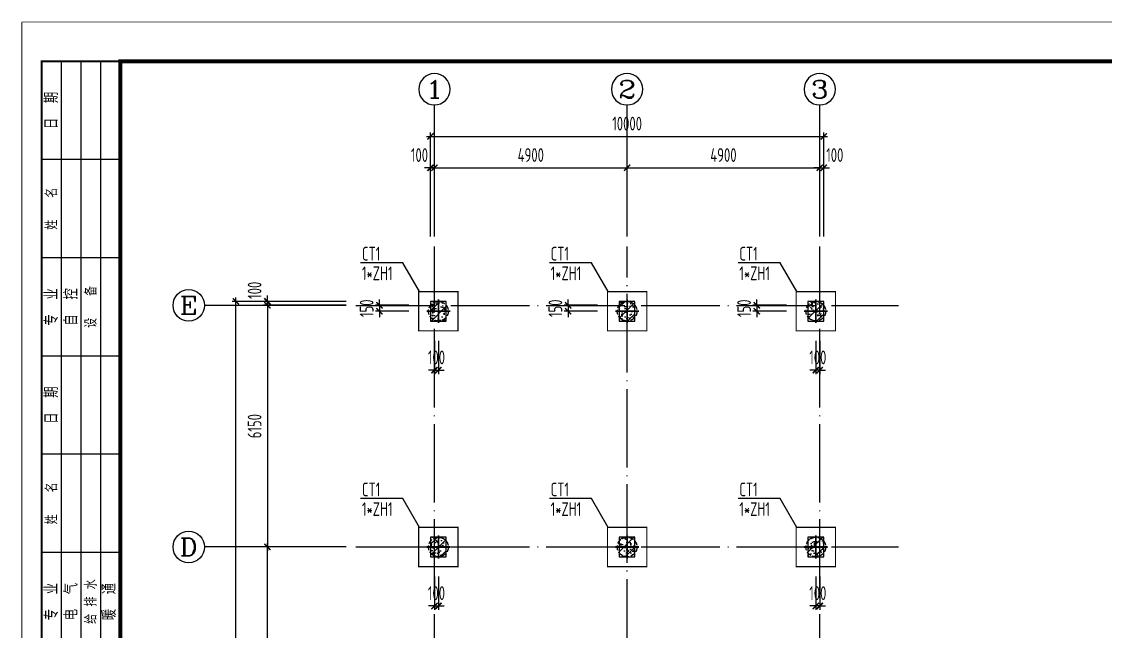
# Model space of a CAD drawing. Extents: x 287149 to 898857, y 100802 to 160212.
# Drawn here: x 517437 to 545001, y 127315 to 142832 of the extents above; entities that cross this region are included whole.
import ezdxf
from ezdxf.enums import TextEntityAlignment as Align

# ---------------------------------------------------------------- set-up
doc = ezdxf.new("R2010")
doc.units = 0
doc.header["$LTSCALE"] = 1000
doc.linetypes.add('DASH', pattern=[0.35, 0.25, -0.1])
doc.linetypes.add('DOTE', pattern=[2.42, 2, -0.2, 0.02, -0.2])
doc.layers.get('0').update_dxf_attribs({"linetype": 'CONTINUOUS'})
doc.layers.get('DEFPOINTS').update_dxf_attribs({"linetype": 'CONTINUOUS'})
for name, color, linetype in [('AXIS', 8, 'DOTE'), ('AXIS_DIM', 3, 'CONTINUOUS'), ('AXIS_TEXT', 3, 'CONTINUOUS'), ('COLU', 7, 'CONTINUOUS'), ('CT', 255, 'CONTINUOUS'), ('DIM', 3, 'CONTINUOUS'), ('DOTE', 8, 'DOTE'), ('FRAME', 3, 'CONTINUOUS'), ('TEXT', 7, 'CONTINUOUS'), ('ZJ', 1, 'CONTINUOUS'), ('填充', 8, 'CONTINUOUS'), ('柱涂实', 54, 'CONTINUOUS')]:
    doc.layers.add(name, color=color, linetype=linetype)
doc.styles.add('_AXIS', font='complex.shx', dxfattribs={"bigfont": 'gbcbig.shx'})
doc.styles.add('COMPLEX', font='COMPLEX')
doc.styles.add('DXFS', font='txt.shx', dxfattribs={"width": 0.7, "bigfont": 'dxfs.shx'})
doc.styles.add('TSSD_Dimension', font='tssdeng.shx', dxfattribs={"width": 0.7, "bigfont": 'hztxt.shx'})
doc.styles.add('TSSD_Rein', font='tssdeng.shx', dxfattribs={"width": 0.7, "bigfont": 'hztxt.shx'})
doc.dimstyles.new('TSSD_100_100', dxfattribs={"dimtxt": 350, "dimasz": 150, "dimexe": 100, "dimexo": 250, "dimgap": 150, "dimtad": 1, "dimdec": 0, "dimzin": 0, "dimdsep": 46, "dimtxsty": 'TSSD_Dimension', "dimblk": 'ARCHTICK', "dimcen": 0, "dimdle": 100, "dimclrd": 3, "dimclre": 3, "dimclrt": 7, "dimadec": 0, "dimazin": 0, "dimtfac": 1, "dimtdec": 0, "dimtix": 1, "dimtmove": 2, "dimatfit": 3, "dimfxl": 100, "dimtolj": 1, "dimtzin": 0, "dimarcsym": 0})
pattern_1 = [(50, (153600, 61897.5), (286.90407, -25.10085), [30, -330]), (355, (153600, 61897.5), (-55.50053, 300.87685), [24, -264]), (100.4514, (153623.9, 61895.4), (231.40375, 275.77582), [25.49608, -280.45684]), (46.1842, (153600, 61977.5), (426.89642, -66.2076), [45, -495]), (96.6356, (153635.57, 61972), (373.8651, 389.64715), [38.2441, -420.6852]), (351.1842, (153600, 61977.5), (373.8648, 389.64744), [36, -396]), (21, (153640, 61957.5), (238.76282, -161.04756), [30, -330]), (326, (153640, 61957.5), (97.32613, 290.06002), [24, -264]), (71.4514, (153659.9, 61944.08), (336.08905, 129.0122), [25.49608, -280.45684]), (37.5, (153600, 61897.5), (4.863942, 133.157542), [0, -260.8, 0, -268, 0, -265]), (7.5, (153600, 61897.5), (105.227815, 157.764685), [0, -152.8, 0, -254.8, 0, -101]), (327.5, (153510.8, 61897.5), (213.528974, -9.02195), [0, -100, 0, -312, 0, -414]), (317.5, (153470.8, 61897.5), (233.27447, 40.04199), [0, -130, 0, -207.2, 0, -294]), (45, (153600, 61897.5), (-141.42136, 141.42136), [])]
pattern_2 = [(50, (153500, 61897.5), (286.90407, -25.10085), [30, -330]), (355, (153500, 61897.5), (-55.50053, 300.87685), [24, -264]), (100.4514, (153523.9, 61895.4), (231.40375, 275.77582), [25.49608, -280.45684]), (46.1842, (153500, 61977.5), (426.89642, -66.2076), [45, -495]), (96.6356, (153535.57, 61972), (373.8651, 389.64715), [38.2441, -420.6852]), (351.1842, (153500, 61977.5), (373.8648, 389.64744), [36, -396]), (21, (153540, 61957.5), (238.76282, -161.04756), [30, -330]), (326, (153540, 61957.5), (97.32613, 290.06002), [24, -264]), (71.4514, (153559.9, 61944.08), (336.08905, 129.0122), [25.49608, -280.45684]), (37.5, (153500, 61897.5), (4.863942, 133.157542), [0, -260.8, 0, -268, 0, -265]), (7.5, (153500, 61897.5), (105.227815, 157.764685), [0, -152.8, 0, -254.8, 0, -101]), (327.5, (153410.8, 61897.5), (213.528974, -9.02195), [0, -100, 0, -312, 0, -414]), (317.5, (153370.8, 61897.5), (233.27447, 40.04199), [0, -130, 0, -207.2, 0, -294]), (45, (153500, 61897.5), (-141.42136, 141.42136), [])]

# ---------------------------------------------------------------- blocks, each defined once
blk = doc.blocks.new('_ARCHTICK')
at = {"color": 0}
blk.add_lwpolyline([(-0.53, -0.53, 0.25, 0.25, 0), (0.53, 0.53, 0.5, 0.5, 0)], format="xyseb", dxfattribs=at)
blk = doc.blocks.new('*D28')
at = {"layer": 'AXIS_DIM', "color": 3, "lineweight": -2}
for p, q in [((527937, 137362), (527937, 139212)), ((532837, 137362), (532837, 139212)), ((527837, 139112), (532937, 139112))]:
    blk.add_line(p, q, dxfattribs=at)
at = {"layer": 'DEFPOINTS', "color": 0}
for p in [(532837, 139112), (527937, 137112), (532837, 137112)]:
    blk.add_point(p, dxfattribs=at)
at = {"layer": 'AXIS_DIM', "color": 3, "lineweight": -2, "xscale": 150, "yscale": 150, "zscale": 150, "rotation": 180}
blk.add_blockref('_ARCHTICK', (527937, 139112), dxfattribs=at)
at = {"layer": 'AXIS_DIM', "color": 3, "lineweight": -2, "xscale": 150, "yscale": 150, "zscale": 150}
blk.add_blockref('_ARCHTICK', (532837, 139112), dxfattribs=at)
at = {"layer": 'AXIS_DIM', "color": 7, "insert": (530387, 139437), "char_height": 350, "attachment_point": 5, "style": 'TSSD_Dimension'}
blk.add_mtext('\\A1;4900', dxfattribs=at)
blk = doc.blocks.new('*D29')
at = {"layer": 'AXIS_DIM', "color": 3, "lineweight": -2}
for p, q in [((532837, 137362), (532837, 139212)), ((537737, 137362), (537737, 139212)), ((532737, 139112), (537837, 139112))]:
    blk.add_line(p, q, dxfattribs=at)
at = {"layer": 'DEFPOINTS', "color": 0}
for p in [(537737, 139112), (532837, 137112), (537737, 137112)]:
    blk.add_point(p, dxfattribs=at)
at = {"layer": 'AXIS_DIM', "color": 3, "lineweight": -2, "xscale": 150, "yscale": 150, "zscale": 150, "rotation": 180}
blk.add_blockref('_ARCHTICK', (532837, 139112), dxfattribs=at)
at = {"layer": 'AXIS_DIM', "color": 3, "lineweight": -2, "xscale": 150, "yscale": 150, "zscale": 150}
blk.add_blockref('_ARCHTICK', (537737, 139112), dxfattribs=at)
at = {"layer": 'AXIS_DIM', "color": 7, "insert": (535287, 139437), "char_height": 350, "attachment_point": 5, "style": 'TSSD_Dimension'}
blk.add_mtext('\\A1;4900', dxfattribs=at)
blk = doc.blocks.new('*D32')
at = {"layer": 'AXIS_DIM', "color": 3, "lineweight": -2}
for p, q in [((523687, 135712), (523687, 129362)), ((525687, 135612), (523587, 135612)), ((525687, 129462), (523587, 129462))]:
    blk.add_line(p, q, dxfattribs=at)
at = {"layer": 'DEFPOINTS', "color": 0}
for p in [(525937, 135612), (523687, 129462), (525937, 129462)]:
    blk.add_point(p, dxfattribs=at)
at = {"layer": 'AXIS_DIM', "color": 3, "lineweight": -2, "xscale": 150, "yscale": 150, "zscale": 150}
for p, rotation in [((523687, 135612), 90), ((523687, 129462), 270)]:
    blk.add_blockref('_ARCHTICK', p, dxfattribs=dict(at, rotation=rotation))
at = {"layer": 'AXIS_DIM', "color": 7, "insert": (523362, 132537), "char_height": 350, "attachment_point": 5, "rotation": 90, "style": 'TSSD_Dimension'}
blk.add_mtext('\\A1;6150', dxfattribs=at)
blk = doc.blocks.new('*D33')
at = {"layer": 'AXIS_DIM', "color": 3, "lineweight": -2}
for p, q in [((527737, 139912), (537937, 139912)), ((527837, 137362), (527837, 140012)), ((537837, 137362), (537837, 140012))]:
    blk.add_line(p, q, dxfattribs=at)
at = {"layer": 'DEFPOINTS', "color": 0}
for p in [(537837, 139912), (527837, 137112), (537837, 137112)]:
    blk.add_point(p, dxfattribs=at)
at = {"layer": 'AXIS_DIM', "color": 3, "lineweight": -2, "xscale": 150, "yscale": 150, "zscale": 150, "rotation": 180}
blk.add_blockref('_ARCHTICK', (527837, 139912), dxfattribs=at)
at = {"layer": 'AXIS_DIM', "color": 3, "lineweight": -2, "xscale": 150, "yscale": 150, "zscale": 150}
blk.add_blockref('_ARCHTICK', (537837, 139912), dxfattribs=at)
at = {"layer": 'AXIS_DIM', "color": 7, "insert": (532837, 140237), "char_height": 350, "attachment_point": 5, "style": 'TSSD_Dimension'}
blk.add_mtext('\\A1;10000', dxfattribs=at)
blk = doc.blocks.new('*D34')
at = {"layer": 'AXIS_DIM', "color": 3, "lineweight": -2}
for p, q in [((525687, 135712), (522787, 135712)), ((522887, 110612), (522887, 135812)), ((525687, 110712), (522787, 110712))]:
    blk.add_line(p, q, dxfattribs=at)
at = {"layer": 'DEFPOINTS', "color": 0}
for p in [(522887, 135712), (525937, 135712), (525937, 110712)]:
    blk.add_point(p, dxfattribs=at)
at = {"layer": 'AXIS_DIM', "color": 3, "lineweight": -2, "xscale": 150, "yscale": 150, "zscale": 150}
for p, rotation in [((522887, 135712), 90), ((522887, 110712), 270)]:
    blk.add_blockref('_ARCHTICK', p, dxfattribs=dict(at, rotation=rotation))
at = {"layer": 'AXIS_DIM', "color": 7, "insert": (522562, 123212), "char_height": 350, "attachment_point": 5, "rotation": 90, "style": 'TSSD_Dimension'}
blk.add_mtext('\\A1;25000', dxfattribs=at)
blk = doc.blocks.new('*D36')
at = {"layer": 'AXIS_DIM', "color": 3, "lineweight": -2}
for p, q in [((525687, 135712), (523587, 135712)), ((523687, 135712), (523687, 135862)), ((523687, 135612), (523687, 135712)), ((525687, 135612), (523587, 135612)), ((523687, 135612), (523687, 135462))]:
    blk.add_line(p, q, dxfattribs=at)
at = {"layer": 'DEFPOINTS', "color": 0}
for p in [(523687, 135712), (525937, 135712), (525937, 135612)]:
    blk.add_point(p, dxfattribs=at)
at = {"layer": 'AXIS_DIM', "color": 3, "lineweight": -2, "xscale": 150, "yscale": 150, "zscale": 150}
for p, rotation in [((523687, 135712), 270), ((523687, 135612), 90)]:
    blk.add_blockref('_ARCHTICK', p, dxfattribs=dict(at, rotation=rotation))
at = {"layer": 'AXIS_DIM', "color": 7, "insert": (523362, 135994), "char_height": 350, "attachment_point": 5, "rotation": 90, "style": 'TSSD_Dimension'}
blk.add_mtext('\\A1;100', dxfattribs=at)
blk = doc.blocks.new('*D37')
at = {"layer": 'AXIS_DIM', "color": 3, "lineweight": -2}
for p, q in [((537737, 137362), (537737, 139212)), ((537837, 137362), (537837, 139212)), ((537737, 139112), (537587, 139112)), ((537737, 139112), (537837, 139112)), ((537837, 139112), (537987, 139112))]:
    blk.add_line(p, q, dxfattribs=at)
at = {"layer": 'DEFPOINTS', "color": 0}
for p in [(537837, 139112), (537737, 137112), (537837, 137112)]:
    blk.add_point(p, dxfattribs=at)
at = {"layer": 'AXIS_DIM', "color": 3, "lineweight": -2, "xscale": 150, "yscale": 150, "zscale": 150}
blk.add_blockref('_ARCHTICK', (537737, 139112), dxfattribs=at)
at = {"layer": 'AXIS_DIM', "color": 3, "lineweight": -2, "xscale": 150, "yscale": 150, "zscale": 150, "rotation": 180}
blk.add_blockref('_ARCHTICK', (537837, 139112), dxfattribs=at)
at = {"layer": 'AXIS_DIM', "color": 7, "insert": (538119, 139437), "char_height": 350, "attachment_point": 5, "style": 'TSSD_Dimension'}
blk.add_mtext('\\A1;100', dxfattribs=at)
blk = doc.blocks.new('*D38')
at = {"layer": 'AXIS_DIM', "color": 3, "lineweight": -2}
for p, q in [((527837, 137362), (527837, 139212)), ((527937, 137362), (527937, 139212)), ((527837, 139112), (527687, 139112)), ((527937, 139112), (527837, 139112)), ((527937, 139112), (528087, 139112))]:
    blk.add_line(p, q, dxfattribs=at)
at = {"layer": 'DEFPOINTS', "color": 0}
for p in [(527837, 139112), (527837, 137112), (527937, 137112)]:
    blk.add_point(p, dxfattribs=at)
at = {"layer": 'AXIS_DIM', "color": 3, "lineweight": -2, "xscale": 150, "yscale": 150, "zscale": 150}
blk.add_blockref('_ARCHTICK', (527837, 139112), dxfattribs=at)
at = {"layer": 'AXIS_DIM', "color": 3, "lineweight": -2, "xscale": 150, "yscale": 150, "zscale": 150, "rotation": 180}
blk.add_blockref('_ARCHTICK', (527937, 139112), dxfattribs=at)
at = {"layer": 'AXIS_DIM', "color": 7, "insert": (527555, 139437), "char_height": 350, "attachment_point": 5, "style": 'TSSD_Dimension'}
blk.add_mtext('\\A1;100', dxfattribs=at)
blk = doc.blocks.new('_AXISO')
blk.add_circle((0, 0), 0.5)
at = {"layer": 'AXIS_TEXT', "style": 'COMPLEX', "width": 1.041667}
blk.add_attdef('A', text='', height=0.56, dxfattribs=at).set_placement((-0.25, -0.28), (0.25, -0.28), align=Align.FIT)
blk = doc.blocks.new('*D39')
at = {"layer": 'AXIS_DIM', "color": 3, "lineweight": -2}
for p, q in [((523687, 123112), (523687, 129562)), ((525687, 129462), (523587, 129462)), ((525687, 123212), (523587, 123212))]:
    blk.add_line(p, q, dxfattribs=at)
at = {"layer": 'DEFPOINTS', "color": 0}
for p in [(523687, 129462), (525937, 129462), (525937, 123212)]:
    blk.add_point(p, dxfattribs=at)
at = {"layer": 'AXIS_DIM', "color": 3, "lineweight": -2, "xscale": 150, "yscale": 150, "zscale": 150}
for p, rotation in [((523687, 129462), 90), ((523687, 123212), 270)]:
    blk.add_blockref('_ARCHTICK', p, dxfattribs=dict(at, rotation=rotation))
at = {"layer": 'AXIS_DIM', "color": 7, "insert": (523362, 126337), "char_height": 350, "attachment_point": 5, "rotation": 90, "style": 'TSSD_Dimension'}
blk.add_mtext('\\A1;6250', dxfattribs=at)
blk = doc.blocks.new('A$C2F0C53E4')
at = {"layer": 'FRAME', "lineweight": 18}
blk.add_line((0, 0), (0, 42000), dxfattribs=at)
at = {"layer": 'FRAME'}
for points in [[(10, 42010, 20, 20, 0), (10, 10, 20, 20, 0), (59410, 10, 20, 20, 0), (59410, 42010, 20, 20, 0)], [(2510, 41010, 100, 100, 0), (2510, 1010, 100, 100, 0), (58410, 1010, 100, 100, 0), (58410, 41010, 100, 100, 0)]]:
    blk.add_lwpolyline(points, format="xyseb", close=True, dxfattribs=at)
blk.add_lwpolyline([(2510, 41010, 50, 50, 0), (510, 41010, 50, 50, 0), (510, 18510, 50, 50, 0), (2510, 18510, 50, 50, 0)], format="xyseb", dxfattribs=at)
for points in [[(1010, 18510), (1010, 41010)], [(1510, 18510), (1510, 41010)], [(2010, 18510), (2010, 41010)], [(2510, 38510), (510, 38510)], [(2510, 36010), (510, 36010)], [(2510, 33510), (510, 33510)], [(2510, 31010), (510, 31010)], [(2510, 28510), (510, 28510)]]:
    blk.add_lwpolyline(points, dxfattribs=at)
at = {"layer": 'FRAME', "char_height": 300, "attachment_point": 5, "rotation": 90, "style": 'DXFS'}
for s, insert, width in [('{\\f宋体|b0|i0|c134|p2;日\\Ftxt.shx,dxfs.shx|c134;  \\f宋体|b0|i0|c134|p2;期\\P}', (760, 39760), 1132.5), ('姓   名', (760, 37260), 1185), ('{\\f宋体|b0|i0|c134|p2;专\\Ftxt.shx,dxfs.shx|c134;  \\f宋体|b0|i0|c134|p2;业\\P}', (760, 34760), 1203.38), ('{\\f宋体|b0|i0|c134|p2;自\\Ftxt.shx,dxfs.shx|c134;  \\f宋体|b0|i0|c134|p2;控\\P}', (1260, 34760), 1148.25), ('设   备', (1760, 34760), 1227), ('{\\f宋体|b0|i0|c134|p2;日\\Ftxt.shx,dxfs.shx|c134;  \\f宋体|b0|i0|c134|p2;期\\P}', (760, 32260), 1132.5), ('姓   名', (760, 29760), 1185), ('{\\f宋体|b0|i0|c134|p2;专\\Ftxt.shx,dxfs.shx|c134;  \\f宋体|b0|i0|c134|p2;业\\P}', (760, 27260), 1203.38), ('{\\f宋体|b0|i0|c134|p2;电\\Ftxt.shx,dxfs.shx|c134;  \\f宋体|b0|i0|c134|p2;气\\P}', (1260, 27260), 1182.38), ('给 排 水', (1760, 27260), 1352.62), ('{\\f宋体|b0|i0|c134|p2;暖\\Ftxt.shx,dxfs.shx|c134;  \\f宋体|b0|i0|c134|p2;通\\P}', (2230, 27260), 1200.75)]:
    blk.add_mtext(s, dxfattribs=dict(at, insert=insert, width=width))
blk = doc.blocks.new('*D46')
at = {"layer": 'DEFPOINTS', "color": 0}
for p in [(527937, 128962), (528037, 128962), (528037, 127962)]:
    blk.add_point(p, dxfattribs=at)
at = {"layer": 'DIM', "color": 3, "lineweight": -2}
for p, q in [((527937, 128712), (527937, 127862)), ((528037, 128712), (528037, 127862)), ((527937, 127962), (527787, 127962)), ((527937, 127962), (528037, 127962)), ((528037, 127962), (528187, 127962))]:
    blk.add_line(p, q, dxfattribs=at)
at = {"layer": 'DIM', "color": 3, "lineweight": -2, "xscale": 150, "yscale": 150, "zscale": 150}
blk.add_blockref('_ARCHTICK', (527937, 127962), dxfattribs=at)
at = {"layer": 'DIM', "color": 3, "lineweight": -2, "xscale": 150, "yscale": 150, "zscale": 150, "rotation": 180}
blk.add_blockref('_ARCHTICK', (528037, 127962), dxfattribs=at)
at = {"layer": 'DIM', "color": 7, "insert": (527987, 128287), "char_height": 350, "attachment_point": 5, "style": 'TSSD_Dimension'}
blk.add_mtext('\\A1;100', dxfattribs=at)
blk = doc.blocks.new('*D47')
at = {"layer": 'DEFPOINTS', "color": 0}
for p in [(537637, 128962), (537737, 128962), (537637, 127962)]:
    blk.add_point(p, dxfattribs=at)
at = {"layer": 'DIM', "color": 3, "lineweight": -2}
for p, q in [((537637, 128712), (537637, 127862)), ((537737, 128712), (537737, 127862)), ((537637, 127962), (537487, 127962)), ((537737, 127962), (537637, 127962)), ((537737, 127962), (537887, 127962))]:
    blk.add_line(p, q, dxfattribs=at)
at = {"layer": 'DIM', "color": 3, "lineweight": -2, "xscale": 150, "yscale": 150, "zscale": 150}
blk.add_blockref('_ARCHTICK', (537637, 127962), dxfattribs=at)
at = {"layer": 'DIM', "color": 3, "lineweight": -2, "xscale": 150, "yscale": 150, "zscale": 150, "rotation": 180}
blk.add_blockref('_ARCHTICK', (537737, 127962), dxfattribs=at)
at = {"layer": 'DIM', "color": 7, "insert": (537687, 128287), "char_height": 350, "attachment_point": 5, "style": 'TSSD_Dimension'}
blk.add_mtext('\\A1;100', dxfattribs=at)
blk = doc.blocks.new('*D56')
at = {"layer": 'DEFPOINTS', "color": 0}
for p in [(527937, 134962), (528037, 134962), (528037, 133962)]:
    blk.add_point(p, dxfattribs=at)
at = {"layer": 'DIM', "color": 3, "lineweight": -2}
for p, q in [((527937, 134712), (527937, 133862)), ((528037, 134712), (528037, 133862)), ((527937, 133962), (527787, 133962)), ((527937, 133962), (528037, 133962)), ((528037, 133962), (528187, 133962))]:
    blk.add_line(p, q, dxfattribs=at)
at = {"layer": 'DIM', "color": 3, "lineweight": -2, "xscale": 150, "yscale": 150, "zscale": 150}
blk.add_blockref('_ARCHTICK', (527937, 133962), dxfattribs=at)
at = {"layer": 'DIM', "color": 3, "lineweight": -2, "xscale": 150, "yscale": 150, "zscale": 150, "rotation": 180}
blk.add_blockref('_ARCHTICK', (528037, 133962), dxfattribs=at)
at = {"layer": 'DIM', "color": 7, "insert": (527987, 134287), "char_height": 350, "attachment_point": 5, "style": 'TSSD_Dimension'}
blk.add_mtext('\\A1;100', dxfattribs=at)
blk = doc.blocks.new('*D57')
at = {"layer": 'DEFPOINTS', "color": 0}
for p in [(526537, 135462), (527537, 135612), (527537, 135462)]:
    blk.add_point(p, dxfattribs=at)
at = {"layer": 'DIM', "color": 3, "lineweight": -2}
for p, q in [((526537, 135612), (526537, 135762)), ((527287, 135612), (526437, 135612)), ((527287, 135462), (526437, 135462)), ((526537, 135612), (526537, 135462)), ((526537, 135462), (526537, 135312))]:
    blk.add_line(p, q, dxfattribs=at)
at = {"layer": 'DIM', "color": 3, "lineweight": -2, "xscale": 150, "yscale": 150, "zscale": 150}
for p, rotation in [((526537, 135612), 270), ((526537, 135462), 90)]:
    blk.add_blockref('_ARCHTICK', p, dxfattribs=dict(at, rotation=rotation))
at = {"layer": 'DIM', "color": 7, "insert": (526212, 135537), "char_height": 350, "attachment_point": 5, "rotation": 90, "style": 'TSSD_Dimension'}
blk.add_mtext('\\A1;150', dxfattribs=at)
blk = doc.blocks.new('*D58')
at = {"layer": 'DEFPOINTS', "color": 0}
for p in [(531337, 135462), (532337, 135612), (532337, 135462)]:
    blk.add_point(p, dxfattribs=at)
at = {"layer": 'DIM', "color": 3, "lineweight": -2}
for p, q in [((531337, 135612), (531337, 135762)), ((532087, 135612), (531237, 135612)), ((532087, 135462), (531237, 135462)), ((531337, 135612), (531337, 135462)), ((531337, 135462), (531337, 135312))]:
    blk.add_line(p, q, dxfattribs=at)
at = {"layer": 'DIM', "color": 3, "lineweight": -2, "xscale": 150, "yscale": 150, "zscale": 150}
for p, rotation in [((531337, 135612), 270), ((531337, 135462), 90)]:
    blk.add_blockref('_ARCHTICK', p, dxfattribs=dict(at, rotation=rotation))
at = {"layer": 'DIM', "color": 7, "insert": (531012, 135537), "char_height": 350, "attachment_point": 5, "rotation": 90, "style": 'TSSD_Dimension'}
blk.add_mtext('\\A1;150', dxfattribs=at)
blk = doc.blocks.new('*D59')
at = {"layer": 'DEFPOINTS', "color": 0}
for p in [(537637, 134962), (537737, 134962), (537637, 133962)]:
    blk.add_point(p, dxfattribs=at)
at = {"layer": 'DIM', "color": 3, "lineweight": -2}
for p, q in [((537637, 134712), (537637, 133862)), ((537737, 134712), (537737, 133862)), ((537637, 133962), (537487, 133962)), ((537737, 133962), (537637, 133962)), ((537737, 133962), (537887, 133962))]:
    blk.add_line(p, q, dxfattribs=at)
at = {"layer": 'DIM', "color": 3, "lineweight": -2, "xscale": 150, "yscale": 150, "zscale": 150}
blk.add_blockref('_ARCHTICK', (537637, 133962), dxfattribs=at)
at = {"layer": 'DIM', "color": 3, "lineweight": -2, "xscale": 150, "yscale": 150, "zscale": 150, "rotation": 180}
blk.add_blockref('_ARCHTICK', (537737, 133962), dxfattribs=at)
at = {"layer": 'DIM', "color": 7, "insert": (537687, 134287), "char_height": 350, "attachment_point": 5, "style": 'TSSD_Dimension'}
blk.add_mtext('\\A1;100', dxfattribs=at)
blk = doc.blocks.new('*D60')
at = {"layer": 'DEFPOINTS', "color": 0}
for p in [(536137, 135462), (537137, 135612), (537137, 135462)]:
    blk.add_point(p, dxfattribs=at)
at = {"layer": 'DIM', "color": 3, "lineweight": -2}
for p, q in [((536137, 135612), (536137, 135762)), ((536887, 135612), (536037, 135612)), ((536887, 135462), (536037, 135462)), ((536137, 135612), (536137, 135462)), ((536137, 135462), (536137, 135312))]:
    blk.add_line(p, q, dxfattribs=at)
at = {"layer": 'DIM', "color": 3, "lineweight": -2, "xscale": 150, "yscale": 150, "zscale": 150}
for p, rotation in [((536137, 135612), 270), ((536137, 135462), 90)]:
    blk.add_blockref('_ARCHTICK', p, dxfattribs=dict(at, rotation=rotation))
at = {"layer": 'DIM', "color": 7, "insert": (535812, 135537), "char_height": 350, "attachment_point": 5, "rotation": 90, "style": 'TSSD_Dimension'}
blk.add_mtext('\\A1;150', dxfattribs=at)

msp = doc.modelspace()

# ---------------------------------------------------------------- hatches: boundary and pattern name
at = {"layer": '柱涂实'}
h = msp.add_hatch(dxfattribs=at)
h.set_pattern_fill('ARMORED', color=8, scale=40, style=0)
h.set_pattern_definition(pattern_1)
h.paths.add_polyline_path([(528236.971, 135711.708), (527836.971, 135711.708), (527836.971, 135211.708), (528236.971, 135211.708)])
h = msp.add_hatch(dxfattribs=at)
h.set_pattern_fill('ARMORED', color=8, scale=40, style=0)
h.set_pattern_definition(pattern_2)
h.paths.add_polyline_path([(533036.971, 135711.708), (532636.971, 135711.708), (532636.971, 135211.708), (533036.971, 135211.708)])
h = msp.add_hatch(dxfattribs=at)
h.set_pattern_fill('ARMORED', color=8, scale=40, style=0)
h.set_pattern_definition(pattern_2)
h.paths.add_polyline_path([(537836.971, 135711.708), (537436.971, 135711.708), (537436.971, 135211.708), (537836.971, 135211.708)])
h = msp.add_hatch(dxfattribs=at)
h.set_pattern_fill('ARMORED', color=8, scale=40, style=0)
h.set_pattern_definition(pattern_1)
h.paths.add_polyline_path([(528236.971, 129711.708), (527836.971, 129711.708), (527836.971, 129211.708), (528236.971, 129211.708)])
h = msp.add_hatch(dxfattribs=at)
h.set_pattern_fill('ARMORED', color=8, scale=40, style=0)
h.set_pattern_definition(pattern_2)
h.paths.add_polyline_path([(533036.971, 129711.708), (532636.971, 129711.708), (532636.971, 129211.708), (533036.971, 129211.708)])
h = msp.add_hatch(dxfattribs=at)
h.set_pattern_fill('ARMORED', color=8, scale=40, style=0)
h.set_pattern_definition(pattern_2)
h.paths.add_polyline_path([(537836.971, 129711.708), (537436.971, 129711.708), (537436.971, 129211.708), (537836.971, 129211.708)])

# ---------------------------------------------------------------- linework, layer by layer
at = {"layer": 'AXIS'}
for p, q in [((527936.971, 108811.708), (527936.971, 137111.708)), ((532836.971, 116961.708), (532836.971, 137111.708)), ((537736.971, 108811.708), (537736.971, 137111.708)), ((525936.971, 135611.708), (539736.971, 135611.708)), ((525936.971, 129461.708), (539736.971, 129461.708))]:
    msp.add_line(p, q, dxfattribs=at)
at = {"layer": 'AXIS_TEXT'}
for p, q in [((527936.971, 137361.708), (527936.971, 140711.631)), ((532836.971, 137361.708), (532836.971, 140711.631)), ((537736.971, 137361.708), (537736.971, 140711.631)), ((525686.971, 135611.708), (522087.045, 135611.708)), ((525686.971, 129461.708), (522087.045, 129461.708))]:
    msp.add_line(p, q, dxfattribs=at)
at = {"layer": 'COLU', "color": 8, "ltscale": 0.01}
for points in [[(528236.971, 135211.708), (528236.971, 135711.708), (527836.971, 135711.708), (527836.971, 135211.708)], [(533036.971, 135211.708), (533036.971, 135711.708), (532636.971, 135711.708), (532636.971, 135211.708)], [(537836.971, 135211.708), (537836.971, 135711.708), (537436.971, 135711.708), (537436.971, 135211.708)], [(528236.971, 129211.708), (528236.971, 129711.708), (527836.971, 129711.708), (527836.971, 129211.708)], [(533036.971, 129211.708), (533036.971, 129711.708), (532636.971, 129711.708), (532636.971, 129211.708)], [(537836.971, 129211.708), (537836.971, 129711.708), (537436.971, 129711.708), (537436.971, 129211.708)]]:
    msp.add_lwpolyline(points, close=True, dxfattribs=at)
at = {"layer": 'CT', "const_width": 30}
for points in [[(528536.971, 135961.708), (528536.971, 134961.708), (527536.971, 134961.708), (527536.971, 135961.708)], [(533336.971, 135961.708), (533336.971, 134961.708), (532336.971, 134961.708), (532336.971, 135961.708)], [(538136.971, 135961.708), (538136.971, 134961.708), (537136.971, 134961.708), (537136.971, 135961.708)], [(528536.971, 129961.708), (528536.971, 128961.708), (527536.971, 128961.708), (527536.971, 129961.708)], [(533336.971, 129961.708), (533336.971, 128961.708), (532336.971, 128961.708), (532336.971, 129961.708)], [(537136.971, 129961.708), (537136.971, 128961.708), (538136.971, 128961.708), (538136.971, 129961.708)]]:
    msp.add_lwpolyline(points, close=True, dxfattribs=at)
at = {"layer": 'DOTE', "ltscale": 0.1, "const_width": 45}
for points in [[(528036.971, 135761.708), (528036.971, 135161.708)], [(532836.971, 135761.708), (532836.971, 135161.708)], [(537636.971, 135761.708), (537636.971, 135161.708)], [(528336.971, 135461.708), (527736.971, 135461.708)], [(533136.971, 135461.708), (532536.971, 135461.708)], [(537936.971, 135461.708), (537336.971, 135461.708)], [(528036.971, 129761.708), (528036.971, 129161.708)], [(532836.971, 129761.708), (532836.971, 129161.708)], [(537636.971, 129761.708), (537636.971, 129161.708)], [(528336.971, 129461.708), (527736.971, 129461.708)], [(533136.971, 129461.708), (532536.971, 129461.708)], [(537336.971, 129461.708), (537936.971, 129461.708)]]:
    msp.add_lwpolyline(points, dxfattribs=at)
at = {"layer": 'TEXT'}
for points in [[(527557.778, 135961.708), (527131.592, 136691.65), (526058.812, 136691.65)], [(532357.778, 135961.708), (531931.592, 136691.65), (530858.812, 136691.65)], [(537157.778, 135961.708), (536731.592, 136691.65), (535658.812, 136691.65)], [(527557.778, 129961.708), (527131.592, 130691.65), (526058.812, 130691.65)], [(532357.778, 129961.708), (531931.592, 130691.65), (530858.812, 130691.65)], [(537157.778, 129961.708), (536731.592, 130691.65), (535658.812, 130691.65)]]:
    msp.add_lwpolyline(points, dxfattribs=at)
at = {"layer": 'ZJ', "linetype": 'DASH', "ltscale": 0.5}
for centre in [(528036.971, 135461.708), (532836.971, 135461.708), (537636.971, 135461.708), (528036.971, 129461.708), (532836.971, 129461.708), (537636.971, 129461.708)]:
    msp.add_circle(centre, 250, dxfattribs=at)

# ---------------------------------------------------------------- block references
at = {"layer": 'AXIS_TEXT'}
ref = msp.add_blockref('_AXISO', (527936.971, 141111.631), dxfattribs=dict(at, xscale=-800, yscale=800, zscale=800, rotation=180))
ref.add_attrib('A', '1', dxfattribs={"height": 452.548, "style": '_AXIS', "width": 2.333333}).set_placement((527710.697, 140885.357), (528163.246, 140885.357), align=Align.FIT)
ref = msp.add_blockref('_AXISO', (532836.971, 141111.631), dxfattribs=dict(at, xscale=-800, yscale=800, zscale=800, rotation=180))
ref.add_attrib('A', '2', dxfattribs={"height": 452.548, "style": '_AXIS', "width": 1.5}).set_placement((532610.697, 140885.357), (533063.246, 140885.357), align=Align.FIT)
ref = msp.add_blockref('_AXISO', (537736.971, 141111.631), dxfattribs=dict(at, xscale=-800, yscale=800, zscale=800, rotation=180))
ref.add_attrib('A', '3', dxfattribs={"height": 452.548, "style": '_AXIS', "width": 1.5}).set_placement((537510.697, 140885.357), (537963.246, 140885.357), align=Align.FIT)
ref = msp.add_blockref('_AXISO', (521687.045, 135611.708), dxfattribs=dict(at, xscale=800, yscale=800, zscale=800))
ref.add_attrib('A', 'E', dxfattribs={"height": 452.548, "style": '_AXIS', "width": 1.3125}).set_placement((521460.771, 135385.434), (521913.319, 135385.434), align=Align.FIT)
ref = msp.add_blockref('_AXISO', (521687.045, 129461.708), dxfattribs=dict(at, xscale=800, yscale=800, zscale=800))
ref.add_attrib('A', 'D', dxfattribs={"height": 452.548, "style": '_AXIS', "width": 1.235294}).set_placement((521460.771, 129235.434), (521913.319, 129235.434), align=Align.FIT)
at = {"layer": '填充'}
msp.add_blockref('A$C2F0C53E4', (517436.971, 100811.708), dxfattribs=at)

# ---------------------------------------------------------------- texts
at = {"layer": 'TEXT', "style": 'TSSD_Rein', "width": 0.7}
for s, p in [('CT1', (526091.087, 136751.65)), ('CT1', (530891.087, 136751.65)), ('CT1', (535691.087, 136751.65)), ('1*ZH1', (526091.087, 136251.65)), ('1*ZH1', (530891.087, 136251.65)), ('1*ZH1', (535691.087, 136251.65)), ('CT1', (526091.087, 130751.65)), ('CT1', (530891.087, 130751.65)), ('CT1', (535691.087, 130751.65)), ('1*ZH1', (526091.087, 130251.65)), ('1*ZH1', (530891.087, 130251.65)), ('1*ZH1', (535691.087, 130251.65))]:
    msp.add_text(s, height=350, dxfattribs=at).set_placement(p)

# ---------------------------------------------------------------- dimensions: what is measured, and where the dimension line sits
at = {"layer": 'AXIS_DIM'}
for p1, p2, distance, picture, middle in [((527836.971, 137111.708), (537836.971, 137111.708), 2799.923, '*D33', (532836.971, 140236.631)), ((527936.971, 137111.708), (532836.971, 137111.708), 1999.923, '*D28', (530386.971, 139436.631)), ((532836.971, 137111.708), (537736.971, 137111.708), 1999.923, '*D29', (535286.971, 139436.631)), ((525936.971, 110711.708), (525936.971, 135711.708), 3049.927, '*D34', (522562.045, 123211.708)), ((525936.971, 135611.708), (525936.971, 129461.708), -2249.927, '*D32', (523362.045, 132536.708)), ((525936.971, 123211.708), (525936.971, 129461.708), 2249.927, '*D39', (523362.045, 126336.708))]:
    dim = msp.add_aligned_dim(p1=p1, p2=p2, distance=distance, dimstyle='TSSD_100_100', dxfattribs=at)
    dim.commit()
    dim.dimension.update_dxf_attribs({"geometry": picture, "text_midpoint": middle})
for base, p1, p2, angle, picture, middle in [((527836.971, 139111.631), (527936.971, 137111.708), (527836.971, 137111.708), 180, '*D38', (527554.728, 139436.631)), ((523687.045, 135711.708), (525936.971, 135611.708), (525936.971, 135711.708), 270, '*D36', (523362.045, 135993.952))]:
    dim = msp.add_linear_dim(base=base, p1=p1, p2=p2, angle=angle, dimstyle='TSSD_100_100', dxfattribs=at)
    dim.commit()
    dim.dimension.update_dxf_attribs({"geometry": picture, "text_midpoint": middle, "dimtype": 160})
dim = msp.add_linear_dim(base=(537836.971, 139111.631), p1=(537736.971, 137111.708), p2=(537836.971, 137111.708), dimstyle='TSSD_100_100', dxfattribs=at)
dim.commit()
dim.dimension.update_dxf_attribs({"geometry": '*D37', "text_midpoint": (538119.215, 139436.631), "dimtype": 160})
at = {"layer": 'DIM'}
for base, p1, p2, angle, picture, middle in [((526536.971, 135461.708), (527536.971, 135611.708), (527536.971, 135461.708), 90, '*D57', (526211.971, 135536.708)), ((531336.971, 135461.708), (532336.971, 135611.708), (532336.971, 135461.708), 90, '*D58', (531011.971, 135536.708)), ((536136.971, 135461.708), (537136.971, 135611.708), (537136.971, 135461.708), 90, '*D60', (535811.971, 135536.708)), ((528036.971, 133961.708), (527936.971, 134961.708), (528036.971, 134961.708), 180, '*D56', (527986.971, 134286.708)), ((528036.971, 127961.708), (527936.971, 128961.708), (528036.971, 128961.708), 180, '*D46', (527986.971, 128286.708))]:
    dim = msp.add_linear_dim(base=base, p1=p1, p2=p2, angle=angle, dimstyle='TSSD_100_100', dxfattribs=at)
    dim.commit()
    dim.dimension.update_dxf_attribs({"geometry": picture, "text_midpoint": middle})
for base, p1, p2, picture, middle in [((537636.971, 133961.708), (537736.971, 134961.708), (537636.971, 134961.708), '*D59', (537686.971, 134286.708)), ((537636.971, 127961.708), (537736.971, 128961.708), (537636.971, 128961.708), '*D47', (537686.971, 128286.708))]:
    dim = msp.add_linear_dim(base=base, p1=p1, p2=p2, dimstyle='TSSD_100_100', dxfattribs=at)
    dim.commit()
    dim.dimension.update_dxf_attribs({"geometry": picture, "text_midpoint": middle})

doc.saveas('drawing.dxf')
